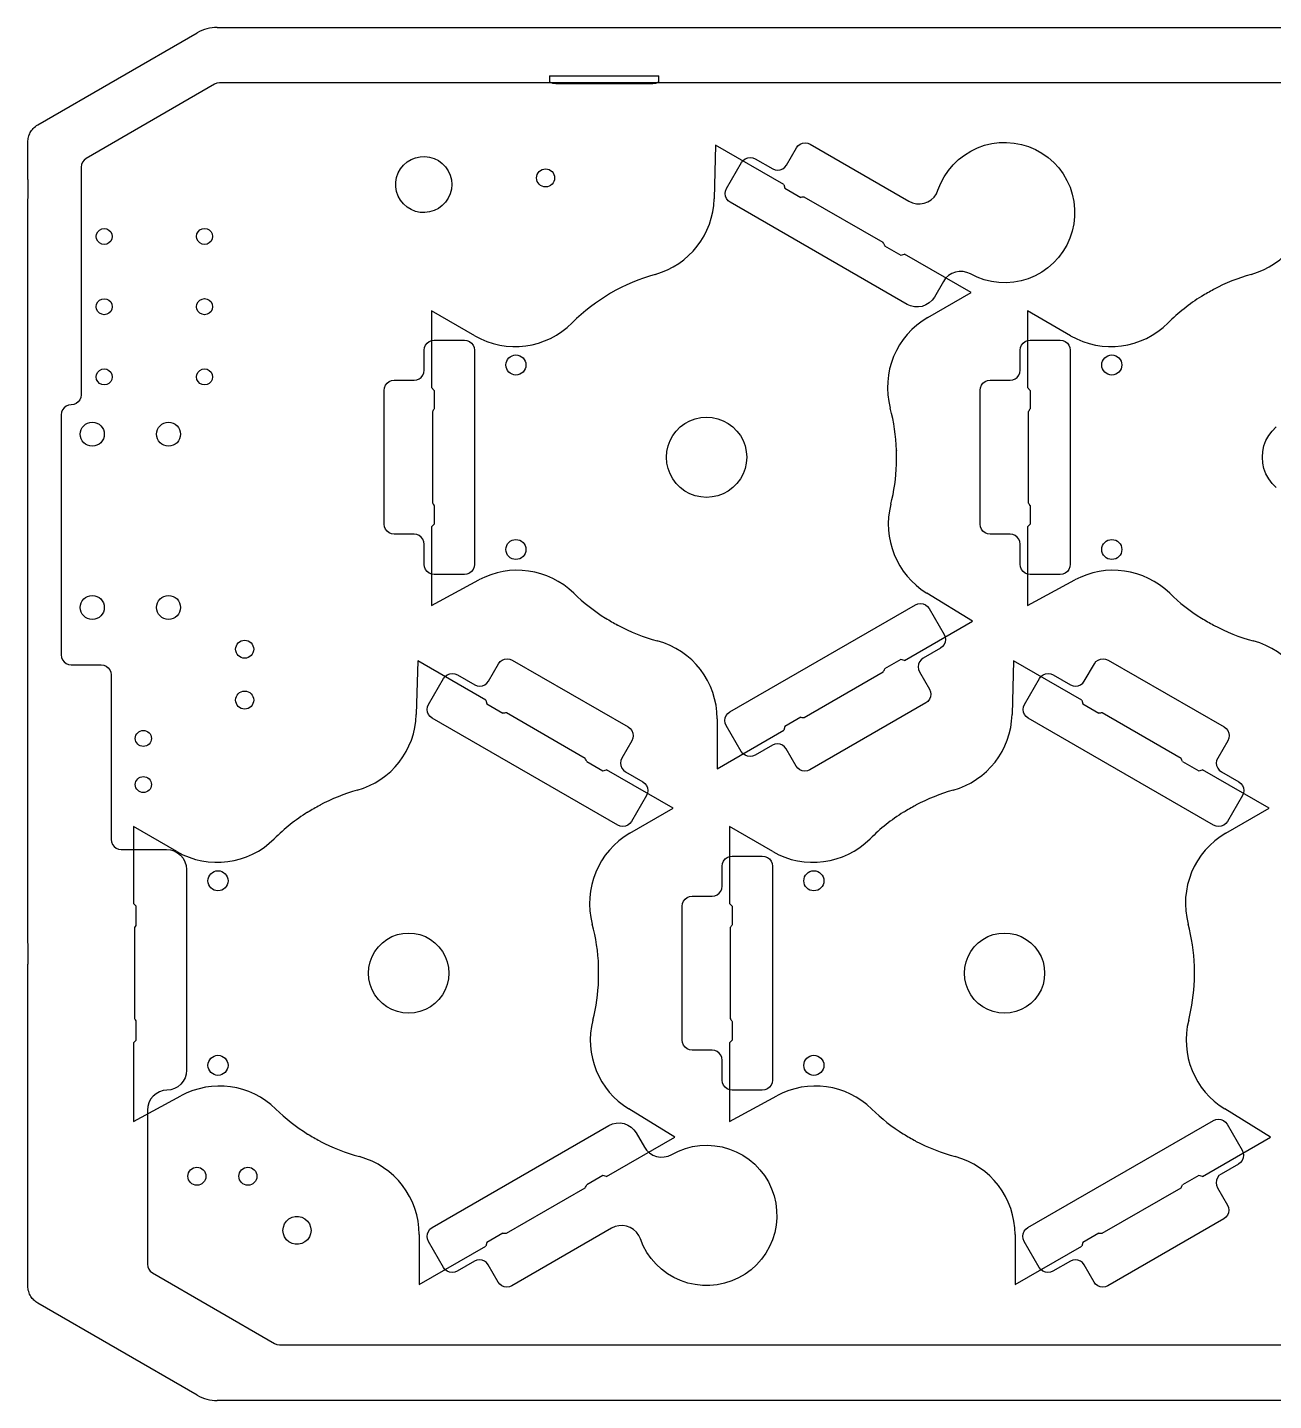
# Model space of a CAD drawing. Header units: millimetres. Extents: x -90 to 90, y -34 to 34.
# Drawn here: x -89.8 to -27.6, y -34.2 to 34.2 of the extents above; entities that cross this region are included whole.
import ezdxf

# ---------------------------------------------------------------- set-up
doc = ezdxf.new("R2010")
doc.units = ezdxf.units.MM
doc.layers.get('0').update_dxf_attribs({"linetype": 'CONTINUOUS'})

msp = doc.modelspace()

# ---------------------------------------------------------------- linework, layer by layer
for p, q in [((-80.289, 34.232), (80.289, 34.232)), ((-89.232, 29.378), (-81.289, 33.964)), ((-63.723, 31.812), (-63.723, 31.522)), ((-63.723, 31.812), (-58.277, 31.812)), ((-63.723, 31.522), (-63.586, 31.454)), ((-58.277, 31.522), (-58.414, 31.454)), ((-58.277, 31.522), (-58.277, 31.812)), ((-63.071, 31.437), (-58.929, 31.437)), ((-89.732, 26.655), (-89.732, 28.512)), ((-55.451, 28.37), (-55.523, 25.688)), ((-52.054, 26.409), (-55.451, 28.37)), ((-52.054, 26.409), (-52.004, 26.223)), ((-52.004, 26.223), (-51.202, 25.76)), ((-47.101, 23.503), (-51.031, 25.772)), ((-89.75, 25.281), (-89.75, -11.106)), ((-47.025, 23.348), (-46.223, 22.885)), ((-46.223, 22.885), (-46.037, 22.935)), ((-42.717, 21.019), (-46.037, 22.935)), ((-44.872, 19.775), (-42.717, 21.019)), ((-31.237, 20.824), (-31.228, 20.822)), ((-30.631, 21.174), (-30.633, 21.165)), ((-67.455, 18.863), (-69.609, 20.107)), ((-69.609, 20.107), (-69.609, 16.274)), ((-37.755, 18.863), (-39.909, 20.107)), ((-39.909, 20.107), (-39.909, 16.274)), ((-69.473, 16.138), (-69.609, 16.274)), ((-69.473, 16.138), (-69.473, 15.212)), ((-39.773, 16.138), (-39.909, 16.274)), ((-39.773, 16.138), (-39.773, 15.212)), ((-69.569, 15.069), (-69.569, 10.531)), ((-39.869, 15.069), (-39.869, 10.531)), ((-46.433, 13.15), (-46.439, 13.143)), ((-46.433, 12.45), (-46.439, 12.457)), ((-69.473, 10.388), (-69.473, 9.462)), ((-39.773, 10.388), (-39.773, 9.462)), ((-69.473, 9.462), (-69.609, 9.326)), ((-69.609, 9.326), (-69.609, 5.404)), ((-39.773, 9.462), (-39.909, 9.326)), ((-39.909, 9.326), (-39.909, 5.404)), ((-69.609, 5.404), (-67.25, 6.682)), ((-39.909, 5.404), (-37.55, 6.682)), ((-42.641, 4.626), (-44.927, 6.03)), ((-60.937, 4.776), (-60.928, 4.778)), ((-60.331, 4.426), (-60.333, 4.435)), ((-46.037, 2.665), (-42.641, 4.626)), ((-31.237, 4.776), (-31.228, 4.778)), ((-30.631, 4.426), (-30.633, 4.435)), ((-70.301, 2.649), (-70.373, -0.033)), ((-66.904, 0.688), (-70.301, 2.649)), ((-51.03, -0.172), (-47.101, 2.097)), ((-46.223, 2.715), (-47.025, 2.252)), ((-46.037, 2.665), (-46.223, 2.715)), ((-40.601, 2.649), (-40.673, -0.033)), ((-37.204, 0.688), (-40.601, 2.649)), ((-66.904, 0.688), (-66.854, 0.502)), ((-37.204, 0.688), (-37.154, 0.502)), ((-66.854, 0.502), (-66.053, 0.039)), ((-61.951, -2.218), (-65.881, 0.051)), ((-37.154, 0.502), (-36.353, 0.039)), ((-32.251, -2.218), (-36.181, 0.051)), ((-55.374, -0.238), (-55.374, -2.726)), ((-52.004, -0.623), (-52.054, -0.809)), ((-51.202, -0.16), (-52.004, -0.623)), ((-55.374, -2.726), (-52.054, -0.809)), ((-61.875, -2.373), (-61.073, -2.836)), ((-32.175, -2.373), (-31.373, -2.836)), ((-61.073, -2.836), (-60.887, -2.786)), ((-57.567, -4.702), (-60.887, -2.786)), ((-31.373, -2.836), (-31.187, -2.786)), ((-27.867, -4.702), (-31.187, -2.786)), ((-75.181, -4.547), (-75.183, -4.556)), ((-59.722, -5.946), (-57.567, -4.702)), ((-45.481, -4.547), (-45.483, -4.556)), ((-30.022, -5.946), (-27.867, -4.702)), ((-75.787, -4.897), (-75.778, -4.899)), ((-46.087, -4.897), (-46.078, -4.899)), ((-82.305, -6.857), (-84.459, -5.614)), ((-84.459, -5.614), (-84.459, -9.447)), ((-52.605, -6.857), (-54.759, -5.614)), ((-54.759, -5.614), (-54.759, -9.447)), ((-84.349, -9.557), (-84.459, -9.447)), ((-84.349, -9.557), (-84.349, -10.542)), ((-54.623, -9.583), (-54.759, -9.447)), ((-54.623, -9.583), (-54.623, -10.509)), ((-84.419, -10.652), (-84.419, -15.19)), ((-54.719, -10.652), (-54.719, -15.19)), ((-89.732, -28.512), (-89.732, -12.481)), ((-61.283, -12.571), (-61.289, -12.577)), ((-31.583, -12.571), (-31.589, -12.577)), ((-61.283, -13.271), (-61.289, -13.264)), ((-31.583, -13.271), (-31.589, -13.264)), ((-84.349, -15.3), (-84.349, -16.285)), ((-54.623, -15.333), (-54.623, -16.259)), ((-84.349, -16.285), (-84.459, -16.395)), ((-84.459, -16.395), (-84.459, -20.317)), ((-54.623, -16.259), (-54.759, -16.395)), ((-54.759, -16.395), (-54.759, -20.317)), ((-84.459, -20.317), (-82.1, -19.039)), ((-54.759, -20.317), (-52.4, -19.039)), ((-57.491, -21.095), (-59.777, -19.691)), ((-27.791, -21.095), (-30.077, -19.691)), ((-75.787, -20.945), (-75.778, -20.943)), ((-60.887, -23.056), (-57.491, -21.095)), ((-46.087, -20.945), (-46.078, -20.943)), ((-31.187, -23.056), (-27.791, -21.095)), ((-75.181, -21.295), (-75.183, -21.286)), ((-45.481, -21.295), (-45.483, -21.286)), ((-61.073, -23.006), (-61.875, -23.469)), ((-60.887, -23.056), (-61.073, -23.006)), ((-31.373, -23.006), (-32.175, -23.469)), ((-31.187, -23.056), (-31.373, -23.006)), ((-65.881, -25.893), (-61.951, -23.624)), ((-36.181, -25.893), (-32.251, -23.624)), ((-70.224, -25.959), (-70.224, -28.447)), ((-66.052, -25.881), (-66.854, -26.344)), ((-40.524, -25.959), (-40.524, -28.447)), ((-36.352, -25.881), (-37.154, -26.344)), ((-70.224, -28.447), (-66.904, -26.53)), ((-66.854, -26.344), (-66.904, -26.53)), ((-40.524, -28.447), (-37.204, -26.53)), ((-37.154, -26.344), (-37.204, -26.53)), ((-81.289, -33.964), (-89.232, -29.378)), ((80.289, -34.232), (-80.289, -34.232))]:
    msp.add_line(p, q)
for points in [[(48.099, 31.469), (-80.182, 31.464), (-80.311, 31.447), (-80.432, 31.397), (-86.827, 27.7), (-86.93, 27.621), (-87.01, 27.517), (-87.06, 27.397), (-87.077, 27.267), (-87.076, 15.911), (-87.093, 15.782), (-87.143, 15.661), (-87.223, 15.558), (-87.326, 15.478), (-87.447, 15.428), (-87.576, 15.411), (-87.705, 15.394), (-87.826, 15.344), (-87.929, 15.265), (-88.009, 15.162), (-88.059, 15.042), (-88.076, 14.913), (-88.076, 2.949), (-88.059, 2.82), (-88.009, 2.699), (-87.929, 2.596), (-87.826, 2.516), (-87.705, 2.466), (-87.576, 2.449), (-86.076, 2.449), (-85.946, 2.432), (-85.826, 2.382), (-85.722, 2.303), (-85.643, 2.199), (-85.593, 2.079), (-85.576, 1.949), (-85.576, -6.251), (-85.559, -6.38), (-85.509, -6.501), (-85.429, -6.604), (-85.326, -6.684), (-85.205, -6.734), (-85.076, -6.751), (-82.823, -6.751), (-82.628, -6.77), (-82.44, -6.827), (-82.267, -6.919), (-82.116, -7.043), (-81.991, -7.195), (-81.899, -7.368), (-81.842, -7.555), (-81.823, -7.751), (-81.823, -17.759), (-81.841, -17.951), (-81.897, -18.136), (-81.986, -18.307), (-82.107, -18.457), (-82.255, -18.582), (-82.424, -18.675), (-82.607, -18.735), (-82.799, -18.758), (-82.991, -18.781), (-83.174, -18.841), (-83.343, -18.935), (-83.491, -19.059), (-83.612, -19.21), (-83.701, -19.381), (-83.757, -19.566), (-83.775, -19.758), (-83.774, -27.435), (-83.757, -27.564), (-83.707, -27.685), (-83.628, -27.789), (-83.524, -27.868), (-77.436, -31.383), (-77.315, -31.433), (-77.186, -31.45), (42.611, -31.446)], [(-27.51, 11.289), (-27.711, 11.49), (-27.883, 11.719), (-28.019, 11.969), (-28.119, 12.237), (-28.18, 12.515), (-28.2, 12.8), (-28.18, 13.085), (-28.119, 13.363), (-28.019, 13.631), (-27.883, 13.881), (-27.711, 14.11), (-27.51, 14.311)]]:
    msp.add_lwpolyline(points)
for points in [[(-41.316, 28.49), (-40.944, 28.498), (-40.573, 28.467), (-40.208, 28.397), (-39.852, 28.288), (-39.509, 28.143), (-39.184, 27.961), (-38.88, 27.746), (-38.601, 27.5), (-38.349, 27.226), (-38.128, 26.927), (-37.94, 26.605), (-37.787, 26.266), (-37.671, 25.912), (-37.593, 25.548), (-37.555, 25.178), (-37.556, 24.806), (-37.596, 24.436), (-37.675, 24.072), (-37.793, 23.719), (-37.948, 23.38), (-38.137, 23.06), (-38.36, 22.761), (-38.613, 22.488), (-38.893, 22.244), (-39.198, 22.03), (-39.524, 21.85), (-39.867, 21.706), (-40.224, 21.599), (-40.589, 21.53), (-40.961, 21.501), (-41.333, 21.511), (-41.702, 21.561), (-42.063, 21.65), (-42.413, 21.776), (-42.748, 21.939), (-42.926, 22.017), (-43.115, 22.058), (-43.309, 22.062), (-43.5, 22.029), (-43.681, 21.959), (-43.845, 21.856), (-43.986, 21.723), (-44.099, 21.565), (-44.545, 20.792), (-44.659, 20.633), (-44.802, 20.499), (-44.969, 20.395), (-45.152, 20.326), (-45.346, 20.294), (-45.542, 20.301), (-45.733, 20.345), (-45.911, 20.426), (-54.723, 25.514), (-54.827, 25.593), (-54.906, 25.697), (-54.956, 25.817), (-54.973, 25.947), (-54.956, 26.076), (-54.906, 26.197), (-54.156, 27.496), (-54.077, 27.599), (-53.973, 27.679), (-53.853, 27.729), (-53.723, 27.746), (-53.594, 27.729), (-53.473, 27.679), (-52.607, 27.179), (-52.487, 27.129), (-52.357, 27.112), (-52.228, 27.129), (-52.107, 27.179), (-52.004, 27.258), (-51.924, 27.362), (-51.424, 28.228), (-51.345, 28.331), (-51.241, 28.411), (-51.121, 28.461), (-50.991, 28.478), (-50.862, 28.461), (-50.741, 28.411), (-45.816, 25.567), (-45.637, 25.486), (-45.446, 25.442), (-45.249, 25.435), (-45.056, 25.468), (-44.872, 25.537), (-44.705, 25.641), (-44.562, 25.776), (-44.448, 25.936), (-44.368, 26.115), (-44.231, 26.461), (-44.057, 26.79), (-43.85, 27.1), (-43.612, 27.385), (-43.344, 27.644), (-43.05, 27.872), (-42.734, 28.068), (-42.398, 28.23), (-42.048, 28.355), (-41.686, 28.442)], [(-70.178, 27.789), (-69.941, 27.799), (-69.705, 27.769), (-69.478, 27.699), (-69.266, 27.592), (-69.075, 27.451), (-68.911, 27.28), (-68.778, 27.083), (-68.68, 26.866), (-68.62, 26.637), (-68.6, 26.4), (-68.62, 26.163), (-68.68, 25.934), (-68.778, 25.717), (-68.911, 25.52), (-69.075, 25.349), (-69.266, 25.208), (-69.478, 25.101), (-69.705, 25.031), (-69.941, 25.001), (-70.178, 25.011), (-70.41, 25.061), (-70.63, 25.15), (-70.832, 25.274), (-71.011, 25.431), (-71.16, 25.616), (-71.276, 25.823), (-71.355, 26.047), (-71.395, 26.281), (-71.395, 26.519), (-71.355, 26.753), (-71.276, 26.977), (-71.16, 27.184), (-71.011, 27.369), (-70.832, 27.526), (-70.63, 27.65), (-70.41, 27.739)], [(-86.047, 24.189), (-85.923, 24.209), (-85.8, 24.189), (-85.688, 24.132), (-85.6, 24.044), (-85.543, 23.932), (-85.523, 23.809), (-85.543, 23.685), (-85.6, 23.574), (-85.688, 23.485), (-85.8, 23.428), (-85.923, 23.409), (-86.047, 23.428), (-86.159, 23.485), (-86.247, 23.574), (-86.304, 23.685), (-86.323, 23.809), (-86.304, 23.932), (-86.247, 24.044), (-86.159, 24.132)], [(-81.047, 24.19), (-80.923, 24.21), (-80.8, 24.19), (-80.688, 24.134), (-80.6, 24.045), (-80.543, 23.934), (-80.523, 23.81), (-80.543, 23.686), (-80.6, 23.575), (-80.688, 23.486), (-80.8, 23.43), (-80.923, 23.41), (-81.047, 23.43), (-81.159, 23.486), (-81.247, 23.575), (-81.304, 23.686), (-81.323, 23.81), (-81.304, 23.934), (-81.247, 24.045), (-81.159, 24.134)], [(-86.047, 20.689), (-85.923, 20.709), (-85.8, 20.689), (-85.688, 20.632), (-85.6, 20.544), (-85.543, 20.432), (-85.523, 20.309), (-85.543, 20.185), (-85.6, 20.074), (-85.688, 19.985), (-85.8, 19.928), (-85.923, 19.909), (-86.047, 19.928), (-86.159, 19.985), (-86.247, 20.074), (-86.304, 20.185), (-86.323, 20.309), (-86.304, 20.432), (-86.247, 20.544), (-86.159, 20.632)], [(-81.047, 20.69), (-80.923, 20.71), (-80.8, 20.69), (-80.688, 20.634), (-80.6, 20.545), (-80.543, 20.434), (-80.523, 20.31), (-80.543, 20.186), (-80.6, 20.075), (-80.688, 19.986), (-80.8, 19.93), (-80.923, 19.91), (-81.047, 19.93), (-81.159, 19.986), (-81.247, 20.075), (-81.304, 20.186), (-81.323, 20.31), (-81.304, 20.434), (-81.247, 20.545), (-81.159, 20.634)], [(-69.602, 18.621), (-69.473, 18.638), (-67.973, 18.638), (-67.843, 18.621), (-67.723, 18.571), (-67.619, 18.491), (-67.54, 18.388), (-67.49, 18.267), (-67.473, 18.138), (-67.473, 7.462), (-67.49, 7.333), (-67.54, 7.212), (-67.619, 7.109), (-67.723, 7.029), (-67.843, 6.979), (-67.973, 6.962), (-69.473, 6.962), (-69.602, 6.979), (-69.723, 7.029), (-69.826, 7.109), (-69.906, 7.212), (-69.956, 7.333), (-69.973, 7.462), (-69.973, 8.462), (-69.99, 8.592), (-70.04, 8.712), (-70.119, 8.816), (-70.223, 8.895), (-70.343, 8.945), (-70.473, 8.962), (-71.473, 8.962), (-71.602, 8.979), (-71.723, 9.029), (-71.826, 9.109), (-71.906, 9.212), (-71.956, 9.333), (-71.973, 9.462), (-71.973, 16.138), (-71.956, 16.267), (-71.906, 16.388), (-71.826, 16.491), (-71.723, 16.571), (-71.602, 16.621), (-71.473, 16.638), (-70.473, 16.638), (-70.343, 16.655), (-70.223, 16.705), (-70.119, 16.784), (-70.04, 16.888), (-69.99, 17.008), (-69.973, 17.138), (-69.973, 18.138), (-69.956, 18.267), (-69.906, 18.388), (-69.826, 18.491), (-69.723, 18.571)], [(-39.902, 18.622), (-39.773, 18.639), (-38.273, 18.639), (-38.143, 18.622), (-38.023, 18.572), (-37.919, 18.492), (-37.84, 18.389), (-37.79, 18.268), (-37.773, 18.139), (-37.773, 7.463), (-37.79, 7.334), (-37.84, 7.213), (-37.919, 7.11), (-38.023, 7.03), (-38.143, 6.98), (-38.273, 6.963), (-39.773, 6.963), (-39.902, 6.98), (-40.023, 7.03), (-40.126, 7.11), (-40.206, 7.213), (-40.256, 7.334), (-40.273, 7.463), (-40.273, 8.463), (-40.29, 8.593), (-40.34, 8.713), (-40.419, 8.817), (-40.523, 8.896), (-40.643, 8.946), (-40.773, 8.963), (-41.773, 8.963), (-41.902, 8.98), (-42.023, 9.03), (-42.126, 9.11), (-42.206, 9.213), (-42.256, 9.334), (-42.273, 9.463), (-42.273, 16.139), (-42.256, 16.268), (-42.206, 16.389), (-42.126, 16.492), (-42.023, 16.572), (-41.902, 16.622), (-41.773, 16.639), (-40.773, 16.639), (-40.643, 16.656), (-40.523, 16.706), (-40.419, 16.785), (-40.34, 16.889), (-40.29, 17.009), (-40.273, 17.139), (-40.273, 18.139), (-40.256, 18.268), (-40.206, 18.389), (-40.126, 18.492), (-40.023, 18.572)], [(-86.047, 17.189), (-85.923, 17.209), (-85.8, 17.189), (-85.688, 17.132), (-85.6, 17.044), (-85.543, 16.932), (-85.523, 16.809), (-85.543, 16.685), (-85.6, 16.574), (-85.688, 16.485), (-85.8, 16.428), (-85.923, 16.409), (-86.047, 16.428), (-86.159, 16.485), (-86.247, 16.574), (-86.304, 16.685), (-86.323, 16.809), (-86.304, 16.932), (-86.247, 17.044), (-86.159, 17.132)], [(-81.047, 17.19), (-80.923, 17.21), (-80.8, 17.19), (-80.688, 17.134), (-80.6, 17.045), (-80.543, 16.934), (-80.523, 16.81), (-80.543, 16.686), (-80.6, 16.575), (-80.688, 16.486), (-80.8, 16.43), (-80.923, 16.41), (-81.047, 16.43), (-81.159, 16.486), (-81.247, 16.575), (-81.304, 16.686), (-81.323, 16.81), (-81.304, 16.934), (-81.247, 17.045), (-81.159, 17.134)], [(-56.185, 14.78), (-55.9, 14.8), (-55.615, 14.78), (-55.337, 14.719), (-55.069, 14.619), (-54.819, 14.483), (-54.59, 14.311), (-54.389, 14.11), (-54.217, 13.881), (-54.081, 13.631), (-53.981, 13.363), (-53.92, 13.085), (-53.9, 12.8), (-53.92, 12.515), (-53.981, 12.237), (-54.081, 11.969), (-54.217, 11.719), (-54.389, 11.49), (-54.59, 11.289), (-54.819, 11.117), (-55.069, 10.981), (-55.337, 10.881), (-55.615, 10.82), (-55.9, 10.8), (-56.185, 10.82), (-56.463, 10.881), (-56.731, 10.981), (-56.981, 11.117), (-57.21, 11.289), (-57.411, 11.49), (-57.583, 11.719), (-57.719, 11.969), (-57.819, 12.237), (-57.88, 12.515), (-57.9, 12.8), (-57.88, 13.085), (-57.819, 13.363), (-57.719, 13.631), (-57.583, 13.881), (-57.411, 14.11), (-57.21, 14.311), (-56.981, 14.483), (-56.731, 14.619), (-56.463, 14.719)], [(-45.371, 5.497), (-45.241, 5.514), (-45.112, 5.497), (-44.991, 5.447), (-44.888, 5.367), (-44.808, 5.264), (-44.058, 3.965), (-44.008, 3.844), (-43.991, 3.715), (-44.008, 3.585), (-44.058, 3.465), (-44.138, 3.361), (-44.241, 3.282), (-45.107, 2.782), (-45.211, 2.702), (-45.29, 2.599), (-45.34, 2.478), (-45.357, 2.349), (-45.34, 2.219), (-45.29, 2.099), (-44.79, 1.233), (-44.74, 1.112), (-44.723, 0.983), (-44.74, 0.853), (-44.79, 0.733), (-44.87, 0.629), (-44.973, 0.549), (-50.754, -2.788), (-50.875, -2.838), (-51.004, -2.855), (-51.134, -2.838), (-51.254, -2.788), (-51.358, -2.709), (-51.437, -2.605), (-51.937, -1.739), (-52.017, -1.636), (-52.12, -1.556), (-52.241, -1.506), (-52.37, -1.489), (-52.5, -1.506), (-52.62, -1.556), (-53.486, -2.056), (-53.607, -2.106), (-53.736, -2.123), (-53.866, -2.106), (-53.986, -2.056), (-54.09, -1.977), (-54.169, -1.873), (-54.919, -0.574), (-54.969, -0.453), (-54.986, -0.324), (-54.969, -0.195), (-54.919, -0.074), (-54.84, 0.03), (-54.736, 0.109), (-45.491, 5.447)], [(-65.971, 2.74), (-65.841, 2.757), (-65.712, 2.74), (-65.591, 2.69), (-59.81, -0.648), (-59.707, -0.727), (-59.627, -0.831), (-59.577, -0.951), (-59.56, -1.081), (-59.577, -1.21), (-59.627, -1.331), (-60.127, -2.197), (-60.177, -2.317), (-60.194, -2.447), (-60.177, -2.576), (-60.127, -2.697), (-60.048, -2.8), (-59.944, -2.88), (-59.078, -3.38), (-58.975, -3.459), (-58.895, -3.563), (-58.845, -3.683), (-58.828, -3.813), (-58.845, -3.942), (-58.895, -4.063), (-59.645, -5.362), (-59.725, -5.465), (-59.828, -5.545), (-59.949, -5.595), (-60.078, -5.612), (-60.208, -5.595), (-60.328, -5.545), (-69.573, -0.207), (-69.677, -0.128), (-69.756, -0.024), (-69.806, 0.096), (-69.823, 0.226), (-69.806, 0.355), (-69.756, 0.476), (-69.006, 1.775), (-68.927, 1.878), (-68.823, 1.958), (-68.703, 2.008), (-68.573, 2.025), (-68.444, 2.008), (-68.323, 1.958), (-67.457, 1.458), (-67.337, 1.408), (-67.207, 1.391), (-67.078, 1.408), (-66.957, 1.458), (-66.854, 1.537), (-66.774, 1.641), (-66.274, 2.507), (-66.195, 2.61), (-66.091, 2.69)], [(-36.271, 2.741), (-36.141, 2.758), (-36.012, 2.741), (-35.891, 2.691), (-30.11, -0.647), (-30.007, -0.726), (-29.927, -0.83), (-29.877, -0.95), (-29.86, -1.08), (-29.877, -1.209), (-29.927, -1.33), (-30.427, -2.196), (-30.477, -2.316), (-30.494, -2.446), (-30.477, -2.575), (-30.427, -2.696), (-30.348, -2.799), (-30.244, -2.879), (-29.378, -3.379), (-29.275, -3.458), (-29.195, -3.562), (-29.145, -3.682), (-29.128, -3.812), (-29.145, -3.941), (-29.195, -4.062), (-29.945, -5.361), (-30.025, -5.464), (-30.128, -5.544), (-30.249, -5.594), (-30.378, -5.611), (-30.508, -5.594), (-30.628, -5.544), (-39.873, -0.206), (-39.977, -0.127), (-40.056, -0.023), (-40.106, 0.097), (-40.123, 0.227), (-40.106, 0.356), (-40.056, 0.477), (-39.306, 1.776), (-39.227, 1.879), (-39.123, 1.959), (-39.003, 2.009), (-38.873, 2.026), (-38.744, 2.009), (-38.623, 1.959), (-37.757, 1.459), (-37.637, 1.409), (-37.507, 1.392), (-37.378, 1.409), (-37.257, 1.459), (-37.154, 1.538), (-37.074, 1.642), (-36.574, 2.508), (-36.495, 2.611), (-36.391, 2.691)], [(-54.752, -7.099), (-54.623, -7.082), (-53.123, -7.082), (-52.993, -7.099), (-52.873, -7.149), (-52.769, -7.229), (-52.69, -7.332), (-52.64, -7.453), (-52.623, -7.582), (-52.623, -18.258), (-52.64, -18.387), (-52.69, -18.508), (-52.769, -18.611), (-52.873, -18.691), (-52.993, -18.74), (-53.123, -18.758), (-54.623, -18.758), (-54.752, -18.74), (-54.873, -18.691), (-54.976, -18.611), (-55.056, -18.508), (-55.106, -18.387), (-55.123, -18.258), (-55.123, -17.258), (-55.14, -17.128), (-55.19, -17.008), (-55.269, -16.904), (-55.373, -16.824), (-55.493, -16.775), (-55.623, -16.758), (-56.623, -16.758), (-56.752, -16.74), (-56.873, -16.691), (-56.976, -16.611), (-57.056, -16.508), (-57.106, -16.387), (-57.123, -16.258), (-57.123, -9.582), (-57.106, -9.453), (-57.056, -9.332), (-56.976, -9.229), (-56.873, -9.149), (-56.752, -9.099), (-56.623, -9.082), (-55.623, -9.082), (-55.493, -9.065), (-55.373, -9.015), (-55.269, -8.936), (-55.19, -8.832), (-55.14, -8.712), (-55.123, -8.582), (-55.123, -7.582), (-55.106, -7.453), (-55.056, -7.332), (-54.976, -7.229), (-54.873, -7.149)], [(-71.035, -10.941), (-70.75, -10.921), (-70.465, -10.941), (-70.187, -11.002), (-69.919, -11.102), (-69.669, -11.238), (-69.44, -11.409), (-69.239, -11.611), (-69.068, -11.84), (-68.931, -12.09), (-68.831, -12.357), (-68.77, -12.636), (-68.75, -12.921), (-68.77, -13.206), (-68.831, -13.484), (-68.931, -13.752), (-69.068, -14.002), (-69.239, -14.231), (-69.44, -14.432), (-69.669, -14.603), (-69.919, -14.74), (-70.187, -14.84), (-70.465, -14.901), (-70.75, -14.921), (-71.035, -14.901), (-71.314, -14.84), (-71.581, -14.74), (-71.831, -14.603), (-72.06, -14.432), (-72.262, -14.231), (-72.433, -14.002), (-72.569, -13.752), (-72.669, -13.484), (-72.73, -13.206), (-72.75, -12.921), (-72.73, -12.636), (-72.669, -12.357), (-72.569, -12.09), (-72.433, -11.84), (-72.262, -11.611), (-72.06, -11.409), (-71.831, -11.238), (-71.581, -11.102), (-71.314, -11.002)], [(-41.335, -10.941), (-41.05, -10.921), (-40.765, -10.941), (-40.487, -11.002), (-40.219, -11.102), (-39.969, -11.238), (-39.74, -11.409), (-39.539, -11.611), (-39.368, -11.84), (-39.231, -12.09), (-39.131, -12.357), (-39.07, -12.636), (-39.05, -12.921), (-39.07, -13.206), (-39.131, -13.484), (-39.231, -13.752), (-39.368, -14.002), (-39.539, -14.231), (-39.74, -14.432), (-39.969, -14.603), (-40.219, -14.74), (-40.487, -14.84), (-40.765, -14.901), (-41.05, -14.921), (-41.335, -14.901), (-41.614, -14.84), (-41.881, -14.74), (-42.131, -14.603), (-42.36, -14.432), (-42.562, -14.231), (-42.733, -14.002), (-42.869, -13.752), (-42.969, -13.484), (-43.03, -13.206), (-43.05, -12.921), (-43.03, -12.636), (-42.969, -12.357), (-42.869, -12.09), (-42.733, -11.84), (-42.562, -11.611), (-42.36, -11.409), (-42.131, -11.238), (-41.881, -11.102), (-41.614, -11.002)], [(-60.405, -20.399), (-60.209, -20.393), (-60.015, -20.424), (-59.832, -20.493), (-59.665, -20.597), (-59.522, -20.731), (-59.408, -20.89), (-59.002, -21.595), (-58.888, -21.754), (-58.745, -21.887), (-58.579, -21.991), (-58.396, -22.06), (-58.203, -22.092), (-58.008, -22.086), (-57.817, -22.043), (-57.639, -21.962), (-57.307, -21.795), (-56.959, -21.664), (-56.599, -21.57), (-56.231, -21.516), (-55.859, -21.5), (-55.488, -21.524), (-55.122, -21.588), (-54.764, -21.69), (-54.419, -21.829), (-54.091, -22.004), (-53.783, -22.213), (-53.499, -22.453), (-53.243, -22.722), (-53.016, -23.017), (-52.822, -23.334), (-52.662, -23.67), (-52.539, -24.021), (-52.455, -24.384), (-52.409, -24.753), (-52.402, -25.124), (-52.435, -25.495), (-52.507, -25.86), (-52.618, -26.215), (-52.765, -26.556), (-52.948, -26.88), (-53.164, -27.183), (-53.411, -27.461), (-53.686, -27.711), (-53.986, -27.931), (-54.308, -28.117), (-54.648, -28.269), (-55.002, -28.383), (-55.366, -28.459), (-55.736, -28.496), (-56.108, -28.494), (-56.477, -28.452), (-56.841, -28.371), (-57.193, -28.252), (-57.531, -28.097), (-57.85, -27.906), (-58.148, -27.683), (-58.42, -27.429), (-58.663, -27.148), (-58.876, -26.843), (-59.054, -26.517), (-59.197, -26.173), (-59.28, -25.998), (-59.395, -25.841), (-59.539, -25.71), (-59.705, -25.608), (-59.887, -25.541), (-60.079, -25.511), (-60.273, -25.518), (-60.463, -25.562), (-60.64, -25.643), (-65.604, -28.509), (-65.725, -28.559), (-65.854, -28.576), (-65.984, -28.559), (-66.104, -28.509), (-66.208, -28.43), (-66.287, -28.326), (-66.787, -27.46), (-66.867, -27.356), (-66.97, -27.277), (-67.091, -27.227), (-67.22, -27.21), (-67.35, -27.227), (-67.47, -27.277), (-68.336, -27.777), (-68.457, -27.827), (-68.586, -27.844), (-68.716, -27.827), (-68.836, -27.777), (-68.94, -27.698), (-69.019, -27.594), (-69.769, -26.295), (-69.819, -26.174), (-69.836, -26.045), (-69.819, -25.916), (-69.769, -25.795), (-69.69, -25.691), (-69.586, -25.612), (-60.774, -20.524), (-60.596, -20.443)], [(-30.521, -20.223), (-30.391, -20.206), (-30.262, -20.223), (-30.141, -20.273), (-30.038, -20.353), (-29.958, -20.456), (-29.208, -21.755), (-29.158, -21.876), (-29.141, -22.005), (-29.158, -22.135), (-29.208, -22.255), (-29.288, -22.359), (-29.391, -22.438), (-30.257, -22.938), (-30.361, -23.018), (-30.44, -23.121), (-30.49, -23.242), (-30.507, -23.371), (-30.49, -23.501), (-30.44, -23.621), (-29.94, -24.487), (-29.89, -24.608), (-29.873, -24.737), (-29.89, -24.867), (-29.94, -24.987), (-30.02, -25.091), (-30.123, -25.17), (-35.904, -28.508), (-36.025, -28.558), (-36.154, -28.575), (-36.284, -28.558), (-36.404, -28.508), (-36.508, -28.429), (-36.587, -28.325), (-37.087, -27.459), (-37.167, -27.355), (-37.27, -27.276), (-37.391, -27.226), (-37.52, -27.209), (-37.65, -27.226), (-37.77, -27.276), (-38.636, -27.776), (-38.757, -27.826), (-38.886, -27.843), (-39.016, -27.826), (-39.136, -27.776), (-39.24, -27.697), (-39.319, -27.593), (-40.069, -26.294), (-40.119, -26.173), (-40.136, -26.044), (-40.119, -25.915), (-40.069, -25.794), (-39.99, -25.69), (-39.886, -25.611), (-30.641, -20.273)], [(-76.565, -25.094), (-76.401, -25.053), (-76.233, -25.053), (-76.069, -25.094), (-75.919, -25.172), (-75.793, -25.284), (-75.697, -25.423), (-75.637, -25.581), (-75.617, -25.748), (-75.637, -25.916), (-75.697, -26.074), (-75.793, -26.213), (-75.919, -26.324), (-76.069, -26.403), (-76.233, -26.443), (-76.401, -26.443), (-76.565, -26.403), (-76.715, -26.324), (-76.841, -26.213), (-76.937, -26.074), (-76.997, -25.916), (-77.017, -25.748), (-76.997, -25.581), (-76.937, -25.423), (-76.841, -25.284), (-76.715, -25.172)]]:
    msp.add_lwpolyline(points, close=True)
for centre, radius in [((-63.924, 26.732), 0.45), ((-65.404, 17.402), 0.5), ((-35.704, 17.402), 0.5), ((-86.519, 13.952), 0.6), ((-82.719, 13.952), 0.6), ((-65.404, 8.202), 0.5), ((-35.704, 8.202), 0.5), ((-86.519, 5.312), 0.6), ((-82.719, 5.312), 0.6), ((-78.924, 3.232), 0.45), ((-78.924, 0.692), 0.45), ((-83.974, -1.218), 0.4), ((-83.974, -3.518), 0.4), ((-80.254, -8.318), 0.5), ((-50.554, -8.318), 0.5), ((-80.254, -17.518), 0.5), ((-50.554, -17.518), 0.5), ((-81.304, -23.048), 0.45), ((-78.764, -23.048), 0.45)]:
    msp.add_circle(centre, radius)
for centre, radius, start, end in [((-80.289, 32.232), 1.999, 90.0008, 119.9992), ((-59.548, 25.798), 4.026, 285.67809, 358.4428), ((-29.848, 25.798), 4.026, 285.67809, 358.4428), ((-55.9, 12.8), 9.474, 105.67809, 134.97396), ((-26.2, 12.8), 9.474, 105.67809, 117.88279), ((-26.2, 12.8), 9.474, 122.11721, 134.97396), ((-26.2, 12.8), 9.467, 117.92097, 122.07903), ((-65.442, 22.35), 4.026, 240.00007, 314.97396), ((-42.858, 16.288), 4.026, 120.00007, 194.97396), ((-35.742, 22.35), 4.026, 240.00007, 314.97396), ((-55.9, 12.8), 9.474, 2.11721, 14.97396), ((-55.9, 12.8), 9.467, -2.07903, 2.07903), ((-55.9, 12.8), 9.474, 345.67809, 357.88279), ((-42.82, 9.461), 4.026, 165.67809, 238.4428), ((-65.332, 3.142), 4.026, 45.67809, 118.4428), ((-35.632, 3.142), 4.026, 45.67809, 118.4428), ((-55.9, 12.8), 9.474, 225.67809, 237.88279), ((-26.2, 12.8), 9.474, 225.67809, 237.88279), ((-55.9, 12.8), 9.467, 237.92097, 242.07903), ((-55.9, 12.8), 9.474, 242.11721, 254.97396), ((-26.2, 12.8), 9.467, 237.92097, 242.07903), ((-26.2, 12.8), 9.474, 242.11721, 254.97396), ((-59.4, -0.238), 4.026, 0.00007, 74.97396), ((-29.7, -0.238), 4.026, 0.00007, 74.97396), ((-74.398, 0.077), 4.026, 285.67809, 358.4428), ((-44.698, 0.077), 4.026, 285.67809, 358.4428), ((-70.75, -12.921), 9.474, 105.67809, 117.88279), ((-41.05, -12.921), 9.474, 105.67809, 117.88279), ((-70.75, -12.921), 9.467, 117.92097, 122.07903), ((-41.05, -12.921), 9.467, 117.92097, 122.07903), ((-70.75, -12.921), 9.474, 122.11721, 134.97396), ((-41.05, -12.921), 9.474, 122.11721, 134.97396), ((-57.708, -9.433), 4.026, 120.00007, 194.97396), ((-28.008, -9.433), 4.026, 120.00007, 194.97396), ((-80.292, -3.371), 4.026, 240.00007, 314.97396), ((-50.592, -3.371), 4.026, 240.00007, 314.97396), ((-70.75, -12.921), 9.474, 2.11721, 14.97396), ((-41.05, -12.921), 9.474, 2.11721, 14.97396), ((-70.75, -12.921), 9.467, -2.07903, 2.07903), ((-41.05, -12.921), 9.467, -2.07903, 2.07903), ((-70.75, -12.921), 9.474, 345.67809, 357.88279), ((-41.05, -12.921), 9.474, 345.67809, 357.88279), ((-57.67, -16.26), 4.026, 165.67809, 238.4428), ((-27.97, -16.26), 4.026, 165.67809, 238.4428), ((-80.182, -22.579), 4.026, 45.67809, 118.4428), ((-50.482, -22.579), 4.026, 45.67809, 118.4428), ((-70.75, -12.921), 9.474, 225.67809, 237.88279), ((-41.05, -12.921), 9.474, 225.67809, 237.88279), ((-70.75, -12.921), 9.467, 237.92097, 242.07903), ((-41.05, -12.921), 9.467, 237.92097, 242.07903), ((-70.75, -12.921), 9.474, 242.11721, 254.97396), ((-41.05, -12.921), 9.474, 242.11721, 254.97396), ((-74.25, -25.959), 4.026, 0.00007, 74.97396), ((-44.55, -25.959), 4.026, 0.00007, 74.97396), ((-80.289, -32.232), 1.999, 240.0008, 269.9992)]:
    msp.add_arc(centre, radius, start, end)
for centre, major_axis, ratio, start_param, end_param in [((-63.087, 31.454), (-0.501, 0.001), 0.034894, 0.069915, 1.602426), ((-58.913, 31.454), (0.501, 0.001), 0.034894, 4.680759, 6.21327), ((-50.674, 25.051), (0.866, -0.5), 0.600122, 2.303321, 2.51824), ((-47.903, 23.451), (-0.866, 0.5), 0.600122, 3.764937, 3.979854), ((-69.122, 14.4), (0, -1), 0.600122, 3.765012, 3.979945), ((-39.422, 14.4), (0, -1), 0.600122, 3.765012, 3.979945), ((-69.122, 11.2), (0, 1), 0.600122, 2.30324, 2.518173), ((-39.422, 11.2), (0, 1), 0.600122, 2.30324, 2.518173), ((-47.903, 2.149), (-0.866, -0.5), 0.600122, 2.303232, 2.518164), ((-65.525, -0.67), (0.866, -0.5), 0.600122, 2.303321, 2.51824), ((-35.825, -0.67), (0.866, -0.5), 0.600122, 2.303321, 2.51824), ((-50.674, 0.549), (0.866, 0.5), 0.600122, 3.765004, 3.979934), ((-62.753, -2.27), (-0.866, 0.5), 0.600122, 3.764937, 3.979854), ((-33.053, -2.27), (-0.866, 0.5), 0.600122, 3.764937, 3.979854), ((-83.972, -11.321), (0, -1), 0.600122, 3.819865, 3.979945), ((-54.272, -11.321), (0, -1), 0.600122, 3.765012, 3.979945), ((-83.972, -14.521), (0, 1), 0.600122, 2.30324, 2.46332), ((-54.272, -14.521), (0, 1), 0.600122, 2.30324, 2.518173), ((-62.753, -23.572), (-0.866, -0.5), 0.600122, 2.303232, 2.518164), ((-33.053, -23.572), (-0.866, -0.5), 0.600122, 2.303232, 2.518164), ((-65.525, -25.172), (0.866, 0.5), 0.600122, 3.765003, 3.979934), ((-35.825, -25.172), (0.866, 0.5), 0.600122, 3.765004, 3.979934)]:
    msp.add_ellipse(centre, major_axis=major_axis, ratio=ratio, start_param=start_param, end_param=end_param)
for points, knots in [([(-89.732, 28.512), (-89.732, 28.598), (-89.72, 28.683), (-89.7, 28.762), (-89.679, 28.841), (-89.651, 28.915), (-89.611, 28.987), (-89.572, 29.06), (-89.523, 29.131), (-89.46, 29.197), (-89.397, 29.264), (-89.321, 29.327), (-89.232, 29.378)], [0.0000001, 0.0000001, 0.0000001, 0.0000001, 0.25, 0.25, 0.25, 0.5, 0.5, 0.5, 0.75, 0.75, 0.75, 1, 1, 1, 1]), ([(-89.732, 26.655), (-89.732, 26.473), (-89.732, 26.288), (-89.735, 25.945), (-89.738, 25.782), (-89.743, 25.504), (-89.746, 25.384), (-89.75, 25.286)], [0, 0, 0, 0, 0.054843, 0.054843, 0.1086255, 0.1086255, 0.1591837, 0.1591837, 0.1591837, 0.1591837]), ([(-89.75, -11.117), (-89.746, -11.22), (-89.743, -11.346), (-89.737, -11.631), (-89.735, -11.793), (-89.732, -12.128), (-89.732, -12.305), (-89.732, -12.481)], [0.0009662, 0.0009662, 0.0009662, 0.0009662, 0.0535034, 0.0535034, 0.1066445, 0.1066445, 0.1591853, 0.1591853, 0.1591853, 0.1591853]), ([(-89.232, -29.378), (-89.306, -29.335), (-89.374, -29.283), (-89.432, -29.226), (-89.49, -29.168), (-89.54, -29.107), (-89.583, -29.036), (-89.626, -28.966), (-89.663, -28.888), (-89.689, -28.8), (-89.716, -28.712), (-89.732, -28.615), (-89.732, -28.512)], [0.0000001, 0.0000001, 0.0000001, 0.0000001, 0.25, 0.25, 0.25, 0.5, 0.5, 0.5, 0.75, 0.75, 0.75, 1, 1, 1, 1])]:
    msp.add_open_spline(points, degree=3, knots=knots)
for points in [[(-89.75, 25.286), (-89.75, 25.284), (-89.75, 25.282), (-89.75, 25.281)], [(-89.75, -11.111), (-89.75, -11.109), (-89.75, -11.108), (-89.75, -11.106)]]:
    msp.add_open_spline(points, degree=3)

doc.saveas('drawing.dxf')
